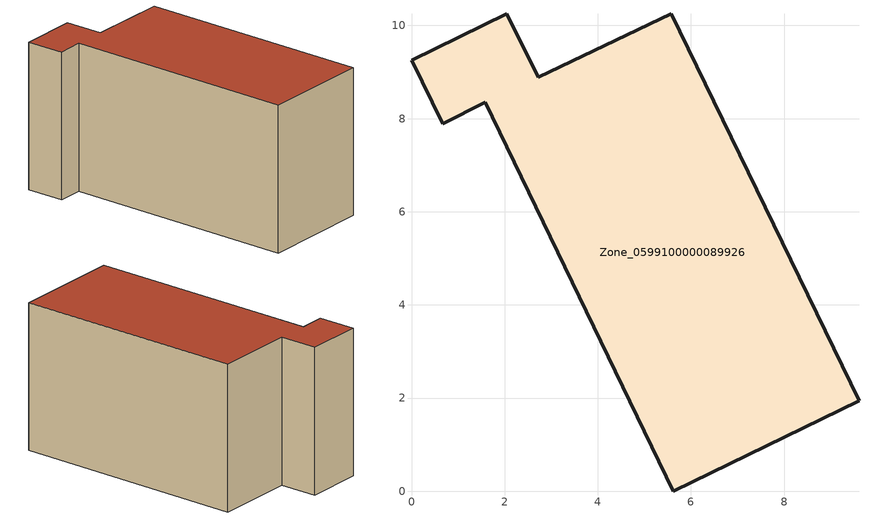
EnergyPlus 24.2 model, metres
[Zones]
Zone_0599100000089926
 floor ground (C_G): 5.58,10.25 9.61,1.94 5.62,0 1.58,8.35 0.67,7.89 0,9.25 2.05,10.25 2.72,8.89 z0
 wall outside (C_F): 2.72,8.89 2.05,10.25 0,9.25 0.67,7.89 1.58,8.35 5.62,0 9.61,1.94 5.58,10.25 2.72,8.89 z0:5.88
 roof outside (C_R): 9.61,1.94 5.58,10.25 2.72,8.89 2.05,10.25 0,9.25 0.67,7.89 1.58,8.35 5.62,0 z5.88
[BUILDING]
Pand.0599100000089926: North Axis=0; Terrain=City; Loads Convergence Tolerance Value=0.04; Temperature Convergence Tolerance Value=0.4; Solar Distribution=FullExterior; Maximum Number of Warmup Days=25; Minimum Number of Warmup Days=1
[Site:Location]
Rotterdam.The.Hague.AP_ZH_NLD Design_Conditions: Latitude=51.96; Longitude=4.45; Time Zone=1; Elevation=-4.5
[SITE:GROUNDTEMPERATURE:BUILDINGSURFACE]
18, 18, 18, 18, 18, 18, 18, 18, 18, 18, 18, 18
[MATERIAL] Thermal Absorptance=0.9; Solar Absorptance=0.7; Visible Absorptance=0.7
Name | Roughness | Thickness | Conductivity | Density | Specific Heat
G.TI.1946-1964 | MediumSmooth | 0.15 | 1 | 540 | 1210
F.TI.1946-1964 | Rough | 0.3 | 0.857143 | 1920 | 840
R.TI.1946-1964 | MediumRough | 0.2 | 0.277778 | 1500 | 1000
[CONSTRUCTION]
C_G: G.TI.1946-1964
C_F: F.TI.1946-1964
C_R: R.TI.1946-1964
[ZONE]
Zone_0599100000089926: Type=1; Multiplier=1; Ceiling Height=Autocalculate; Volume=Autocalculate; Floor Area=autocalculate; Part of Total Floor Area=Yes
[ZONEINFILTRATION:DESIGNFLOWRATE]
Infil_Zone_0599100000089926: Zone or ZoneList or Space or SpaceList=Zone_0599100000089926; Schedule=AlwaysOn; Design Flow Rate Calculation Method=Flow/Area; Flow Rate per Floor Area=0.003; Constant Term Coefficient=1; Temperature Term Coefficient=0; Velocity Term Coefficient=0; Velocity Squared Term Coefficient=0
[HVACTEMPLATE:ZONE:IDEALLOADSAIRSYSTEM]
Zone_0599100000089926: Maximum Heating Supply Air Temperature=50; Minimum Cooling Supply Air Temperature=13; Maximum Heating Supply Air Humidity Ratio=0.0156; Minimum Cooling Supply Air Humidity Ratio=0.0077; Heating Limit=NoLimit; Cooling Limit=NoLimit; Dehumidification Control Type=ConstantSensibleHeatRatio; Cooling Sensible Heat Ratio=0.7; Dehumidification Setpoint=60; Humidification Control Type=None; Humidification Setpoint=30; Outdoor Air Method=None; Outdoor Air Flow Rate per Person=0.00944; Outdoor Air Flow Rate per Zone Floor Area=0; Outdoor Air Flow Rate per Zone=0; Demand Controlled Ventilation Type=None; Outdoor Air Economizer Type=NoEconomizer; Heat Recovery Type=None; Sensible Heat Recovery Effectiveness=0.7; Latent Heat Recovery Effectiveness=0.65
[ZONECONTROL:THERMOSTAT]
ThermostatControl_Zone_0599100000089926: Zone or ZoneList=Zone_0599100000089926; Control Type Schedule=DualSetpointControlType; Control 1=Thermostat_Zone_0599100000089926; Temperature Difference Between Cutout And Setpoint=0
[THERMOSTATSETPOINT:DUALSETPOINT]
Thermostat_Zone_0599100000089926: Heating Setpoint Temperature Schedule=HeatingSetpoint_Zone_0599100000089926; Cooling Setpoint Temperature Schedule=CoolingSetpoint_Zone_0599100000089926
[SCHEDULE:COMPACT]
HeatingSetpoint_Zone_0599100000089926: Through: 12/31, For: AllDays, Until: 24:00, 21
CoolingSetpoint_Zone_0599100000089926: Through: 12/31, For: AllDays, Until: 24:00, 24
DualSetpointControlType: Through: 12/31, For: AllDays, Until: 24:00, 4
AlwaysOn: Through: 12/31, For: AllDays, Until: 24:00, 1
